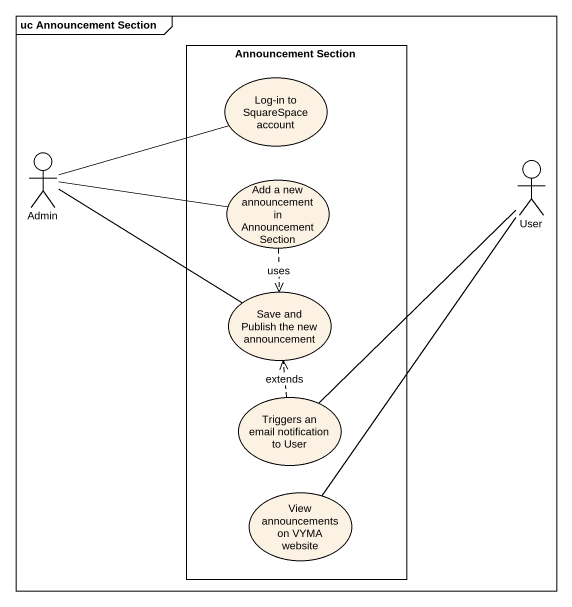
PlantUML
@startuml
mainframe uc Announcement Section
rectangle "Announcement Section" as Announcement_Section {
  usecase "Log-in to SquareSpace account" as Log_in_to_SquareSpace
  usecase "Add a new announcement in Announcement Section" as Add_a_new_announcement_in
  usecase "Save and Publish the new announcement" as Save_and_Publish_the_new
  usecase "Triggers an email notification to User" as Triggers_an_email
  usecase "View announcements on VYMA website" as View_announcements_on_VYMA
}
actor Admin
actor User
Log_in_to_SquareSpace -left- Admin
Add_a_new_announcement_in -left- Admin
Add_a_new_announcement_in ..> Save_and_Publish_the_new : uses
Save_and_Publish_the_new -left- Admin
Triggers_an_email -up- User
Triggers_an_email .up.> Save_and_Publish_the_new : extends
View_announcements_on_VYMA -up- User
@enduml
